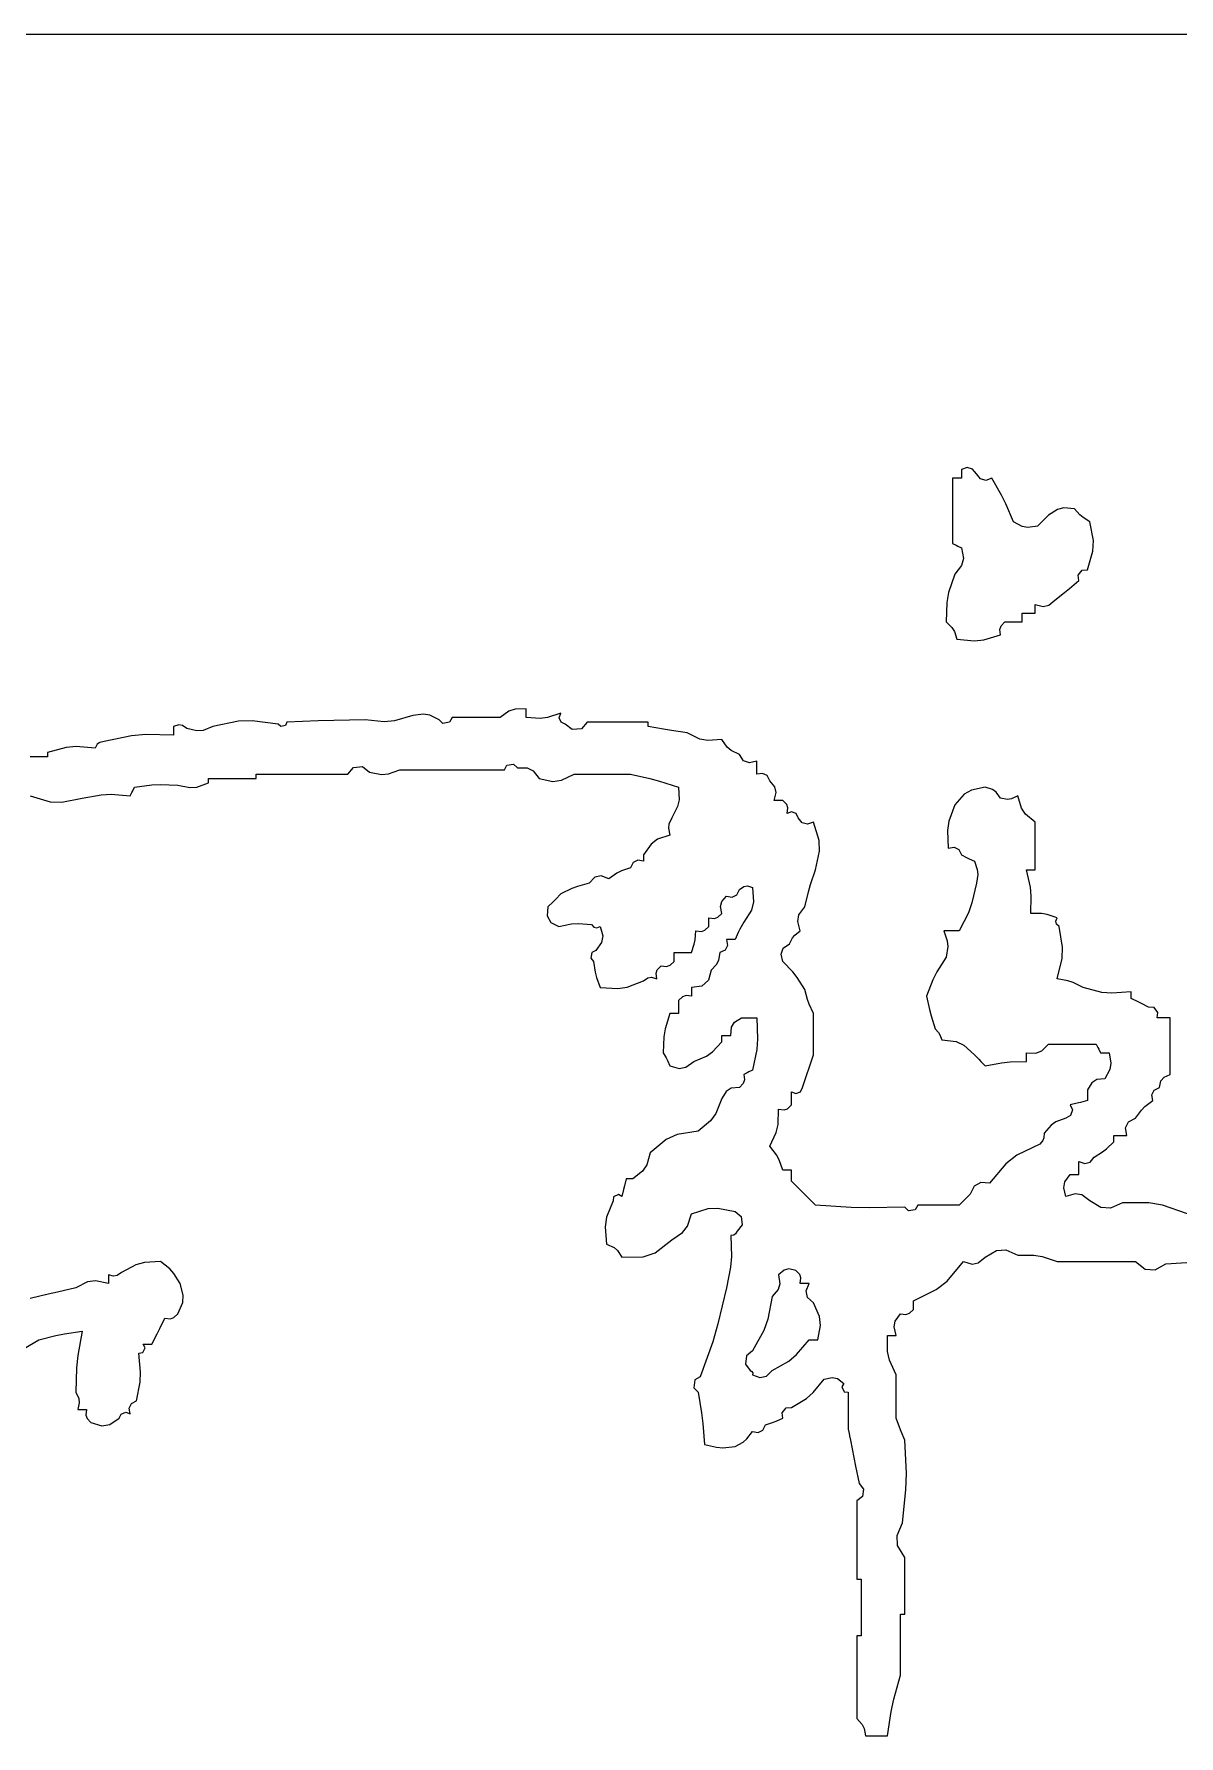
# Model space of a CAD drawing. Extents: x -737978 to 768813, y -372247 to 1140308.
# Drawn here: x -357380 to -357048.1, y -328764.7 to -328271.2 of the extents above; entities that cross this region are included whole.
import ezdxf

# ---------------------------------------------------------------- set-up
doc = ezdxf.new("R2010")
doc.units = 0
doc.header["$LTSCALE"] = 1000
doc.header["$MEASUREMENT"] = 0
doc.layers.get('0').update_dxf_attribs({"linetype": 'CONTINUOUS'})
doc.layers.add('PUB_TITLE', color=4, linetype='CONTINUOUS')

# ---------------------------------------------------------------- blocks, each defined once
blk = doc.blocks.new('黄履优')
for p, q in [((0.929155, 0.560923), (0.926865, 0.56012)), ((0.931179, 0.560344), (0.929155, 0.560923)), ((0.924864, 0.556786), (0.923531, 0.556786)), ((0.923531, 0.556786), (0.923531, 0.546783)), ((0.925531, 0.556786), (0.924864, 0.556786)), ((0.926865, 0.556786), (0.925531, 0.556786)), ((0.926865, 0.56012), (0.926865, 0.558786)), ((0.926865, 0.558786), (0.926865, 0.558119)), ((0.926865, 0.558119), (0.926865, 0.556786)), ((0.932699, 0.558453), (0.931179, 0.560344)), ((0.93422, 0.556561), (0.932699, 0.558453)), ((0.936243, 0.555983), (0.93422, 0.556561)), ((0.938534, 0.556786), (0.936243, 0.555983)), ((0.94227, 0.550334), (0.938534, 0.556786)), ((0.94395, 0.546975), (0.94227, 0.550334)), ((0.923531, 0.546783), (0.923531, 0.541782)), ((0.923531, 0.541782), (0.923531, 0.53178)), ((0.946869, 0.540115), (0.94395, 0.546975)), ((0.960205, 0.542616), (0.958538, 0.540949)), ((0.963673, 0.544848), (0.960205, 0.542616)), ((0.966097, 0.545454), (0.963673, 0.544848)), ((0.970207, 0.545116), (0.966097, 0.545454)), ((0.972287, 0.542853), (0.970207, 0.545116)), ((0.973487, 0.541824), (0.972287, 0.542853)), ((0.976042, 0.540115), (0.973487, 0.541824)), ((0.950134, 0.538316), (0.946869, 0.540115)), ((0.952349, 0.537914), (0.950134, 0.538316)), ((0.956038, 0.538448), (0.952349, 0.537914)), ((0.957705, 0.540115), (0.956038, 0.538448)), ((0.958538, 0.540949), (0.957705, 0.540115)), ((0.977479, 0.532915), (0.976042, 0.540115)), ((0.923531, 0.53178), (0.924864, 0.531113)), ((0.924864, 0.531113), (0.925531, 0.53078)), ((0.925531, 0.53078), (0.926865, 0.530113)), ((0.926865, 0.530113), (0.927626, 0.52606)), ((0.975208, 0.521778), (0.977293, 0.528819)), ((0.977293, 0.528819), (0.977479, 0.532915)), ((0.926943, 0.523329), (0.924364, 0.520111)), ((0.927626, 0.52606), (0.926943, 0.523329)), ((0.971623, 0.519731), (0.973085, 0.521558)), ((0.973085, 0.521558), (0.975208, 0.521778)), ((0.924364, 0.520111), (0.921949, 0.513058)), ((0.968237, 0.514574), (0.971874, 0.517611)), ((0.971874, 0.517611), (0.971623, 0.519731)), ((0.921252, 0.509226), (0.92103, 0.501774)), ((0.921949, 0.513058), (0.921252, 0.509226)), ((0.960322, 0.508168), (0.962706, 0.510109)), ((0.962706, 0.510109), (0.966403, 0.513073)), ((0.966403, 0.513073), (0.968237, 0.514574)), ((0.950203, 0.503774), (0.950203, 0.505108)), ((0.950203, 0.505108), (0.952203, 0.505108)), ((0.950203, 0.503107), (0.950203, 0.503774)), ((0.950203, 0.501774), (0.950203, 0.503107)), ((0.952203, 0.505108), (0.953204, 0.505108)), ((0.953204, 0.505108), (0.955204, 0.505108)), ((0.955204, 0.507108), (0.955204, 0.508442)), ((0.955204, 0.508442), (0.958185, 0.507693)), ((0.955204, 0.506442), (0.955204, 0.507108)), ((0.955204, 0.505108), (0.955204, 0.506442)), ((0.958185, 0.507693), (0.960322, 0.508168)), ((0.92103, 0.501774), (0.923283, 0.499579)), ((0.923283, 0.499579), (0.924212, 0.498093)), ((0.924212, 0.498093), (0.925198, 0.495106)), ((0.935426, 0.494927), (0.941868, 0.496773)), ((0.94163, 0.498868), (0.942087, 0.500241)), ((0.941868, 0.496773), (0.94163, 0.498868)), ((0.942087, 0.500241), (0.943535, 0.501774)), ((0.943535, 0.501774), (0.946202, 0.501774)), ((0.946202, 0.501774), (0.947536, 0.501774)), ((0.947536, 0.501774), (0.950203, 0.501774)), ((0.925198, 0.495106), (0.931878, 0.494572)), ((0.931878, 0.494572), (0.935426, 0.494927)), ((0.649952, 0.463721), (0.640137, 0.461765)), ((0.655219, 0.463897), (0.649952, 0.463721)), ((0.665142, 0.462599), (0.655219, 0.463897)), ((0.668476, 0.463432), (0.667999, 0.462143)), ((0.680476, 0.463841), (0.668476, 0.463432)), ((0.686478, 0.464007), (0.680476, 0.463841)), ((0.698483, 0.464266), (0.686478, 0.464007)), ((0.705808, 0.463506), (0.698483, 0.464266)), ((0.709751, 0.463865), (0.705808, 0.463506)), ((0.71682, 0.465933), (0.709751, 0.463865)), ((0.720836, 0.466497), (0.71682, 0.465933)), ((0.723206, 0.466102), (0.720836, 0.466497)), ((0.726822, 0.464266), (0.723206, 0.466102)), ((0.728307, 0.462885), (0.726822, 0.464266)), ((0.730866, 0.463311), (0.728307, 0.462885)), ((0.731823, 0.465099), (0.730866, 0.463311)), ((0.739158, 0.465099), (0.731823, 0.465099)), ((0.742825, 0.465099), (0.739158, 0.465099)), ((0.75016, 0.465099), (0.742825, 0.465099)), ((0.753588, 0.467556), (0.75016, 0.465099)), ((0.755946, 0.468342), (0.753588, 0.467556)), ((0.760162, 0.468433), (0.755946, 0.468342)), ((0.760162, 0.4671), (0.760162, 0.468433)), ((0.760162, 0.466433), (0.760162, 0.4671)), ((0.760162, 0.465099), (0.760162, 0.466433)), ((0.76553, 0.464792), (0.760162, 0.465099)), ((0.768372, 0.465147), (0.76553, 0.464792)), ((0.773499, 0.466766), (0.768372, 0.465147)), ((0.772844, 0.465095), (0.773499, 0.466766)), ((0.773538, 0.463358), (0.772844, 0.465095)), ((0.775166, 0.462599), (0.773538, 0.463358)), ((0.783501, 0.463432), (0.781331, 0.460879)), ((0.792836, 0.463432), (0.783501, 0.463432)), ((0.797504, 0.463432), (0.792836, 0.463432)), ((0.806839, 0.463432), (0.797504, 0.463432)), ((0.806839, 0.462766), (0.806839, 0.463432)), ((0.608937, 0.458188), (0.598461, 0.455931)), ((0.614421, 0.458702), (0.608937, 0.458188)), ((0.625134, 0.458431), (0.614421, 0.458702)), ((0.627073, 0.462359), (0.625134, 0.461765)), ((0.625134, 0.461765), (0.625134, 0.460432)), ((0.625134, 0.460432), (0.625134, 0.459765)), ((0.625134, 0.459765), (0.625134, 0.458431)), ((0.628493, 0.462122), (0.627073, 0.462359)), ((0.630135, 0.460932), (0.628493, 0.462122)), ((0.634046, 0.460027), (0.630135, 0.460932)), ((0.636429, 0.460226), (0.634046, 0.460027)), ((0.640137, 0.461765), (0.636429, 0.460226)), ((0.66617, 0.461686), (0.665142, 0.462599)), ((0.667999, 0.462143), (0.66617, 0.461686)), ((0.777798, 0.460526), (0.775166, 0.462599)), ((0.781331, 0.460879), (0.777798, 0.460526)), ((0.806839, 0.462432), (0.806839, 0.462766)), ((0.806839, 0.461765), (0.806839, 0.462432)), ((0.812834, 0.460729), (0.806839, 0.461765)), ((0.815835, 0.460229), (0.812834, 0.460729)), ((0.821842, 0.459265), (0.815835, 0.460229)), ((0.826715, 0.456875), (0.821842, 0.459265)), ((0.829771, 0.456302), (0.826715, 0.456875)), ((0.835178, 0.456764), (0.829771, 0.456302)), ((0.837164, 0.453828), (0.835178, 0.456764)), ((0.57679, 0.450096), (0.570122, 0.450096)), ((0.583911, 0.453643), (0.57679, 0.451763)), ((0.57679, 0.451763), (0.57679, 0.451096)), ((0.57679, 0.451096), (0.57679, 0.450763)), ((0.57679, 0.450763), (0.57679, 0.450096)), ((0.587784, 0.453995), (0.583911, 0.453643)), ((0.595127, 0.45343), (0.587784, 0.453995)), ((0.595878, 0.454919), (0.595127, 0.45343)), ((0.596822, 0.455627), (0.595878, 0.454919)), ((0.598461, 0.455931), (0.596822, 0.455627)), ((0.838673, 0.452508), (0.837164, 0.453828)), ((0.841847, 0.45093), (0.838673, 0.452508)), ((0.84347, 0.448589), (0.841847, 0.45093)), ((0.656807, 0.442761), (0.656807, 0.443428)), ((0.656807, 0.443428), (0.67081, 0.443428)), ((0.67081, 0.443428), (0.677811, 0.443428)), ((0.677811, 0.443428), (0.691814, 0.443428)), ((0.691814, 0.443428), (0.693985, 0.445981)), ((0.693985, 0.445981), (0.697517, 0.446334)), ((0.697517, 0.446334), (0.70015, 0.444262)), ((0.70015, 0.444262), (0.704736, 0.443332)), ((0.704736, 0.443332), (0.707411, 0.443523)), ((0.707411, 0.443523), (0.711819, 0.445095)), ((0.711819, 0.445095), (0.727822, 0.445095)), ((0.727822, 0.445095), (0.735824, 0.445095)), ((0.735824, 0.445095), (0.751827, 0.445095)), ((0.751827, 0.445095), (0.752806, 0.446871)), ((0.752806, 0.446871), (0.755327, 0.447292)), ((0.755327, 0.447292), (0.756828, 0.445929)), ((0.756828, 0.445929), (0.760555, 0.445838)), ((0.760555, 0.445838), (0.762855, 0.444688)), ((0.762855, 0.444688), (0.765163, 0.441761)), ((0.773653, 0.441102), (0.7785, 0.443428)), ((0.7785, 0.443428), (0.787168, 0.443428)), ((0.787168, 0.443428), (0.791502, 0.443428)), ((0.791502, 0.443428), (0.800171, 0.443428)), ((0.800171, 0.443428), (0.807592, 0.441776)), ((0.845752, 0.447733), (0.84347, 0.448589)), ((0.848515, 0.448429), (0.845752, 0.447733)), ((0.848515, 0.446429), (0.848515, 0.448429)), ((0.848515, 0.445429), (0.848515, 0.446429)), ((0.848515, 0.443428), (0.848515, 0.445429)), ((0.85073, 0.443732), (0.848515, 0.443428)), ((0.852429, 0.442883), (0.85073, 0.443732)), ((0.60913, 0.436427), (0.609464, 0.437093)), ((0.609464, 0.437093), (0.61013, 0.438427)), ((0.61013, 0.438427), (0.61674, 0.439369)), ((0.61674, 0.439369), (0.62013, 0.439539)), ((0.62013, 0.439539), (0.626801, 0.439261)), ((0.626801, 0.439261), (0.631389, 0.438342)), ((0.631389, 0.438342), (0.634059, 0.438532)), ((0.634059, 0.438532), (0.63847, 0.440094)), ((0.63847, 0.441094), (0.63847, 0.441761)), ((0.63847, 0.441761), (0.645805, 0.441761)), ((0.63847, 0.440761), (0.63847, 0.441094)), ((0.63847, 0.440094), (0.63847, 0.440761)), ((0.645805, 0.441761), (0.649472, 0.441761)), ((0.649472, 0.441761), (0.656807, 0.441761)), ((0.656807, 0.442428), (0.656807, 0.442761)), ((0.656807, 0.441761), (0.656807, 0.442428)), ((0.765163, 0.441761), (0.770434, 0.4407)), ((0.770434, 0.4407), (0.773653, 0.441102)), ((0.807592, 0.441776), (0.811276, 0.440771)), ((0.811276, 0.440771), (0.818508, 0.438427)), ((0.818508, 0.438427), (0.818731, 0.433659)), ((0.853516, 0.440928), (0.852429, 0.442883)), ((0.855457, 0.438544), (0.853516, 0.440928)), ((0.855931, 0.436407), (0.855457, 0.438544)), ((0.930769, 0.437339), (0.927974, 0.435742)), ((0.936033, 0.438427), (0.930769, 0.437339)), ((0.938763, 0.437546), (0.936033, 0.438427)), ((0.94015, 0.436556), (0.938763, 0.437546)), ((0.570122, 0.435093), (0.577815, 0.432866)), ((0.577815, 0.432866), (0.582275, 0.43268)), ((0.582275, 0.43268), (0.590126, 0.434259)), ((0.590126, 0.434259), (0.597349, 0.43558)), ((0.597349, 0.43558), (0.601151, 0.435752)), ((0.601151, 0.435752), (0.608463, 0.435093)), ((0.608463, 0.435093), (0.60913, 0.436427)), ((0.818165, 0.431016), (0.816008, 0.426758)), ((0.818731, 0.433659), (0.818165, 0.431016)), ((0.855183, 0.433426), (0.855931, 0.436407)), ((0.856516, 0.433426), (0.855183, 0.433426)), ((0.857183, 0.433426), (0.856516, 0.433426)), ((0.858517, 0.433426), (0.857183, 0.433426)), ((0.859964, 0.431893), (0.858517, 0.433426)), ((0.860422, 0.43052), (0.859964, 0.431893)), ((0.860184, 0.428425), (0.860422, 0.43052)), ((0.924364, 0.431759), (0.92208, 0.425415)), ((0.927974, 0.435742), (0.924364, 0.431759)), ((0.941868, 0.434259), (0.94015, 0.436556)), ((0.944509, 0.433758), (0.941868, 0.434259)), ((0.9461, 0.433957), (0.944509, 0.433758)), ((0.948536, 0.435093), (0.9461, 0.433957)), ((0.949863, 0.430471), (0.948536, 0.435093)), ((0.951449, 0.428094), (0.949863, 0.430471)), ((0.814845, 0.424334), (0.814644, 0.422725)), ((0.816008, 0.426758), (0.814845, 0.424334)), ((0.861855, 0.42908), (0.860184, 0.428425)), ((0.863593, 0.428385), (0.861855, 0.42908)), ((0.864351, 0.426758), (0.863593, 0.428385)), ((0.865872, 0.424866), (0.864351, 0.426758)), ((0.867895, 0.424288), (0.865872, 0.424866)), ((0.870186, 0.425091), (0.867895, 0.424288)), ((0.872347, 0.418074), (0.870186, 0.425091)), ((0.92208, 0.425415), (0.921542, 0.421824)), ((0.955204, 0.425091), (0.951449, 0.428094)), ((0.955204, 0.417756), (0.955204, 0.425091)), ((0.810433, 0.4185), (0.808026, 0.416695)), ((0.815174, 0.42009), (0.810433, 0.4185)), ((0.814644, 0.422725), (0.815174, 0.42009)), ((0.872535, 0.413938), (0.872347, 0.418074)), ((0.921542, 0.421824), (0.921864, 0.415089)), ((0.955204, 0.414088), (0.955204, 0.417756)), ((0.808026, 0.416695), (0.805172, 0.412588)), ((0.805172, 0.412588), (0.805172, 0.411588)), ((0.805172, 0.411588), (0.805172, 0.411088)), ((0.805172, 0.411088), (0.805172, 0.410088)), ((0.871019, 0.406754), (0.872535, 0.413938)), ((0.921864, 0.415089), (0.924067, 0.415471)), ((0.924067, 0.415471), (0.925849, 0.414581)), ((0.925849, 0.414581), (0.926865, 0.412588)), ((0.926865, 0.412588), (0.928803, 0.411471)), ((0.928803, 0.411471), (0.92981, 0.410968)), ((0.92981, 0.410968), (0.931866, 0.410088)), ((0.955204, 0.406754), (0.955204, 0.414088)), ((0.788962, 0.404511), (0.786475, 0.403958)), ((0.791836, 0.40342), (0.788962, 0.404511)), ((0.794888, 0.40556), (0.791836, 0.40342)), ((0.796628, 0.40643), (0.794888, 0.40556)), ((0.800171, 0.407587), (0.796628, 0.40643)), ((0.801187, 0.409579), (0.800171, 0.407587)), ((0.802968, 0.41047), (0.801187, 0.409579)), ((0.805172, 0.410088), (0.802968, 0.41047)), ((0.869104, 0.401165), (0.871019, 0.406754)), ((0.931866, 0.410088), (0.932939, 0.406913)), ((0.933122, 0.405076), (0.932699, 0.401753)), ((0.932939, 0.406913), (0.933122, 0.405076)), ((0.953328, 0.400213), (0.95187, 0.406754)), ((0.95187, 0.406754), (0.953204, 0.406754)), ((0.953204, 0.406754), (0.95387, 0.406754)), ((0.95387, 0.406754), (0.955204, 0.406754)), ((0.777667, 0.399631), (0.773499, 0.397585)), ((0.779869, 0.400478), (0.777667, 0.399631)), ((0.784334, 0.401753), (0.779869, 0.400478)), ((0.786475, 0.403958), (0.784334, 0.401753)), ((0.84083, 0.39726), (0.841847, 0.399252)), ((0.841847, 0.399252), (0.843488, 0.400442)), ((0.843488, 0.400442), (0.844908, 0.400679)), ((0.844908, 0.400679), (0.846848, 0.400085)), ((0.846848, 0.400085), (0.847247, 0.394601)), ((0.866852, 0.392584), (0.868267, 0.39832)), ((0.868267, 0.39832), (0.869104, 0.401165)), ((0.932699, 0.401753), (0.930918, 0.394154)), ((0.953671, 0.396783), (0.953328, 0.400213)), ((0.768498, 0.392584), (0.768218, 0.389163)), ((0.770498, 0.394584), (0.768498, 0.392584)), ((0.771498, 0.395585), (0.770498, 0.394584)), ((0.773499, 0.397585), (0.771498, 0.395585)), ((0.834649, 0.392781), (0.835109, 0.39462)), ((0.835178, 0.390083), (0.834649, 0.392781)), ((0.835109, 0.39462), (0.836845, 0.396751)), ((0.836845, 0.396751), (0.839049, 0.396369)), ((0.839049, 0.396369), (0.84083, 0.39726)), ((0.846447, 0.3914), (0.843514, 0.386749)), ((0.847247, 0.394601), (0.846447, 0.3914)), ((0.864639, 0.389584), (0.866852, 0.392584)), ((0.930918, 0.394154), (0.929547, 0.390383)), ((0.953537, 0.390083), (0.953671, 0.396783)), ((0.768218, 0.389163), (0.769613, 0.386652)), ((0.769613, 0.386652), (0.772665, 0.385082)), ((0.772665, 0.385082), (0.777578, 0.386075)), ((0.777578, 0.386075), (0.780167, 0.386247)), ((0.780167, 0.386247), (0.785168, 0.385916)), ((0.785168, 0.385916), (0.786043, 0.384856)), ((0.786043, 0.384856), (0.787231, 0.384559)), ((0.787231, 0.384559), (0.788502, 0.385082)), ((0.788502, 0.385082), (0.789517, 0.381496)), ((0.828644, 0.383635), (0.830177, 0.385082)), ((0.830177, 0.387083), (0.830177, 0.388416)), ((0.830177, 0.388416), (0.832273, 0.388178)), ((0.830177, 0.386416), (0.830177, 0.387083)), ((0.830177, 0.385082), (0.830177, 0.386416)), ((0.832273, 0.388178), (0.833645, 0.388636)), ((0.833645, 0.388636), (0.835178, 0.390083)), ((0.843514, 0.386749), (0.842066, 0.384142)), ((0.864169, 0.387002), (0.864639, 0.389584)), ((0.865185, 0.383415), (0.864169, 0.387002)), ((0.929547, 0.390383), (0.926031, 0.383415)), ((0.957593, 0.390079), (0.953537, 0.390083)), ((0.959701, 0.389728), (0.957593, 0.390079)), ((0.963539, 0.388416), (0.959701, 0.389728)), ((0.963016, 0.387145), (0.963539, 0.388416)), ((0.963313, 0.385958), (0.963016, 0.387145)), ((0.964373, 0.385082), (0.963313, 0.385958)), ((0.965614, 0.37717), (0.964373, 0.385082)), ((0.789048, 0.378913), (0.786835, 0.375914)), ((0.789517, 0.381496), (0.789048, 0.378913)), ((0.823509, 0.37508), (0.824565, 0.378312)), ((0.824565, 0.378312), (0.824908, 0.380026)), ((0.824908, 0.380026), (0.825176, 0.383415)), ((0.825176, 0.383415), (0.827271, 0.383177)), ((0.827271, 0.383177), (0.828644, 0.383635)), ((0.838179, 0.380081), (0.836845, 0.380081)), ((0.836845, 0.380081), (0.837228, 0.377878)), ((0.838846, 0.380081), (0.838179, 0.380081)), ((0.84018, 0.380081), (0.838846, 0.380081)), ((0.841397, 0.382804), (0.84018, 0.380081)), ((0.842066, 0.384142), (0.841397, 0.382804)), ((0.858677, 0.37679), (0.861017, 0.378414)), ((0.861017, 0.378414), (0.862236, 0.380716)), ((0.862236, 0.380716), (0.863141, 0.381802)), ((0.863141, 0.381802), (0.865185, 0.383415)), ((0.92253, 0.383415), (0.920197, 0.383415)), ((0.920197, 0.383415), (0.921482, 0.379612)), ((0.921482, 0.379612), (0.921668, 0.377377)), ((0.923697, 0.383415), (0.92253, 0.383415)), ((0.926031, 0.383415), (0.923697, 0.383415)), ((0.785312, 0.375159), (0.784886, 0.373029)), ((0.784886, 0.373029), (0.786001, 0.371746)), ((0.786835, 0.375914), (0.785312, 0.375159)), ((0.786001, 0.371746), (0.786584, 0.367663)), ((0.815308, 0.370299), (0.816841, 0.371746)), ((0.816841, 0.373747), (0.816841, 0.37508)), ((0.816841, 0.37508), (0.819508, 0.37508)), ((0.816841, 0.37308), (0.816841, 0.373747)), ((0.816841, 0.371746), (0.816841, 0.37308)), ((0.819508, 0.37508), (0.820842, 0.37508)), ((0.820842, 0.37508), (0.823509, 0.37508)), ((0.83383, 0.372143), (0.833052, 0.370587)), ((0.834345, 0.37508), (0.83383, 0.372143)), ((0.836337, 0.376096), (0.834345, 0.37508)), ((0.837228, 0.377878), (0.836337, 0.376096)), ((0.857821, 0.374508), (0.858677, 0.37679)), ((0.858517, 0.371746), (0.857821, 0.374508)), ((0.862283, 0.367782), (0.858517, 0.371746)), ((0.92103, 0.373413), (0.917508, 0.367702)), ((0.921668, 0.377377), (0.92103, 0.373413)), ((0.963539, 0.365078), (0.965434, 0.372859)), ((0.965434, 0.372859), (0.965614, 0.37717)), ((0.786584, 0.367663), (0.787095, 0.36562)), ((0.787095, 0.36562), (0.788502, 0.361744)), ((0.805172, 0.364244), (0.806814, 0.365435)), ((0.806814, 0.365435), (0.808234, 0.365672)), ((0.808234, 0.365672), (0.810173, 0.365078)), ((0.809935, 0.367173), (0.810393, 0.368546)), ((0.810173, 0.365078), (0.809935, 0.367173)), ((0.810393, 0.368546), (0.81184, 0.370079)), ((0.81184, 0.370079), (0.813935, 0.369841)), ((0.813935, 0.369841), (0.815308, 0.370299)), ((0.831011, 0.368412), (0.830027, 0.36452)), ((0.833052, 0.370587), (0.831011, 0.368412)), ((0.863986, 0.365568), (0.862283, 0.367782)), ((0.866852, 0.36091), (0.863986, 0.365568)), ((0.917508, 0.367702), (0.915984, 0.364654)), ((0.788502, 0.361744), (0.795233, 0.361343)), ((0.795233, 0.361343), (0.798855, 0.361886)), ((0.798855, 0.361886), (0.805172, 0.364244)), ((0.821414, 0.358648), (0.820042, 0.35819)), ((0.823509, 0.35841), (0.821414, 0.358648)), ((0.82749, 0.362265), (0.823509, 0.361744)), ((0.823509, 0.361744), (0.823509, 0.36041)), ((0.823509, 0.36041), (0.823509, 0.359744)), ((0.823509, 0.359744), (0.823509, 0.35841)), ((0.830027, 0.36452), (0.82749, 0.362265)), ((0.867907, 0.357154), (0.866852, 0.36091)), ((0.915984, 0.364654), (0.913529, 0.35841)), ((0.967683, 0.364297), (0.963539, 0.365078)), ((0.969757, 0.363605), (0.967683, 0.364297)), ((0.973541, 0.361744), (0.969757, 0.363605)), ((0.980663, 0.359864), (0.973541, 0.361744)), ((0.984535, 0.359512), (0.980663, 0.359864)), ((0.991879, 0.360077), (0.984535, 0.359512)), ((0.991879, 0.359077), (0.991879, 0.360077)), ((0.991879, 0.358577), (0.991879, 0.359077)), ((0.991879, 0.357576), (0.991879, 0.358577)), ((0.820042, 0.35819), (0.818508, 0.356743)), ((0.818508, 0.356743), (0.818508, 0.354742)), ((0.818508, 0.354742), (0.818508, 0.353742)), ((0.818508, 0.353742), (0.818508, 0.351742)), ((0.868582, 0.355299), (0.867907, 0.357154)), ((0.870186, 0.351742), (0.868582, 0.355299)), ((0.913529, 0.35841), (0.914645, 0.353356)), ((0.914645, 0.353356), (0.915315, 0.350846)), ((0.994546, 0.356243), (0.991879, 0.357576)), ((0.995879, 0.355576), (0.994546, 0.356243)), ((0.998547, 0.354242), (0.995879, 0.355576)), ((1.00067, 0.354022), (0.998547, 0.354242)), ((1.002132, 0.352195), (1.00067, 0.354022)), ((1.001881, 0.350075), (1.002132, 0.352195)), ((0.813454, 0.345906), (0.81294, 0.342817)), ((0.815174, 0.351742), (0.813454, 0.345906)), ((0.816508, 0.351742), (0.815174, 0.351742)), ((0.817175, 0.351742), (0.816508, 0.351742)), ((0.818508, 0.351742), (0.817175, 0.351742)), ((0.838512, 0.343407), (0.838795, 0.346539)), ((0.838795, 0.346539), (0.839988, 0.348448)), ((0.839988, 0.348448), (0.84268, 0.350075)), ((0.84268, 0.350075), (0.845014, 0.350075)), ((0.845014, 0.350075), (0.846181, 0.350075)), ((0.846181, 0.350075), (0.848515, 0.350075)), ((0.848515, 0.350075), (0.848822, 0.342051)), ((0.870186, 0.345407), (0.870186, 0.351742)), ((0.915315, 0.350846), (0.916863, 0.345907)), ((0.916863, 0.345907), (0.918143, 0.344445)), ((1.003881, 0.350075), (1.001881, 0.350075)), ((1.004881, 0.350075), (1.003881, 0.350075)), ((1.006882, 0.350075), (1.004881, 0.350075)), ((1.006882, 0.341406), (1.006882, 0.350075)), ((0.81294, 0.342817), (0.812674, 0.336739)), ((0.831567, 0.337066), (0.835178, 0.340906)), ((0.835178, 0.342406), (0.835178, 0.343407)), ((0.835178, 0.343407), (0.836512, 0.343407)), ((0.835178, 0.341906), (0.835178, 0.342406)), ((0.835178, 0.340906), (0.835178, 0.341906)), ((0.836512, 0.343407), (0.837179, 0.343407)), ((0.837179, 0.343407), (0.838512, 0.343407)), ((0.848822, 0.342051), (0.848478, 0.337933)), ((0.870186, 0.34224), (0.870186, 0.345407)), ((0.870186, 0.335905), (0.870186, 0.34224)), ((0.918143, 0.344445), (0.918675, 0.343558)), ((0.918675, 0.343558), (0.919363, 0.34174)), ((0.919363, 0.34174), (0.924837, 0.34104)), ((0.924837, 0.34104), (0.927813, 0.339651)), ((0.927813, 0.339651), (0.931866, 0.335905)), ((0.957751, 0.337451), (0.960205, 0.340073)), ((0.960205, 0.340073), (0.96754, 0.340073)), ((0.96754, 0.340073), (0.971208, 0.340073)), ((0.971208, 0.340073), (0.978542, 0.340073)), ((0.978542, 0.340073), (0.979209, 0.338739)), ((1.006882, 0.337072), (1.006882, 0.341406)), ((0.812674, 0.336739), (0.813818, 0.334817)), ((0.813818, 0.334817), (0.814323, 0.333806)), ((0.814323, 0.333806), (0.815174, 0.331738)), ((0.821343, 0.331192), (0.824343, 0.333405)), ((0.824343, 0.333405), (0.829209, 0.335433)), ((0.829209, 0.335433), (0.831567, 0.337066)), ((0.848478, 0.337933), (0.846848, 0.330071)), ((0.868519, 0.330904), (0.870186, 0.335905)), ((0.931866, 0.335905), (0.933533, 0.334238)), ((0.933533, 0.334238), (0.934366, 0.333405)), ((0.934366, 0.333405), (0.936033, 0.331738)), ((0.936033, 0.331738), (0.942297, 0.332892)), ((0.942297, 0.332892), (0.945503, 0.33323)), ((0.945503, 0.33323), (0.95187, 0.333405)), ((0.95187, 0.335405), (0.95187, 0.336739)), ((0.95187, 0.336739), (0.955455, 0.336533)), ((0.95187, 0.334738), (0.95187, 0.335405)), ((0.95187, 0.333405), (0.95187, 0.334738)), ((0.955455, 0.336533), (0.957751, 0.337451)), ((0.979209, 0.338739), (0.979543, 0.338072)), ((0.979543, 0.338072), (0.980209, 0.336739)), ((0.980209, 0.336739), (0.981543, 0.336739)), ((0.981543, 0.336739), (0.98221, 0.336739)), ((0.98221, 0.336739), (0.983543, 0.336739)), ((0.983543, 0.336739), (0.984161, 0.33273)), ((0.984161, 0.33273), (0.983761, 0.330328)), ((1.006882, 0.328404), (1.006882, 0.337072)), ((0.815174, 0.331738), (0.818761, 0.330722)), ((0.818761, 0.330722), (0.821343, 0.331192)), ((0.843752, 0.326308), (0.843294, 0.324936)), ((0.844847, 0.32907), (0.843514, 0.328404)), ((0.843514, 0.328404), (0.843752, 0.326308)), ((0.845514, 0.329404), (0.844847, 0.32907)), ((0.846848, 0.330071), (0.845514, 0.329404)), ((0.866018, 0.323402), (0.867685, 0.328404)), ((0.867685, 0.328404), (0.868519, 0.330904)), ((0.978744, 0.326454), (0.976835, 0.325261)), ((0.981876, 0.326736), (0.978744, 0.326454)), ((0.983761, 0.330328), (0.981876, 0.326736)), ((1.00333, 0.325933), (1.004504, 0.327342)), ((1.004504, 0.327342), (1.006882, 0.328404)), ((0.836805, 0.321927), (0.835178, 0.319235)), ((0.838714, 0.32312), (0.836805, 0.321927)), ((0.841847, 0.323402), (0.838714, 0.32312)), ((0.843294, 0.324936), (0.841847, 0.323402)), ((0.861851, 0.319735), (0.861851, 0.321735)), ((0.861851, 0.321735), (0.863522, 0.32108)), ((0.861851, 0.318735), (0.861851, 0.319735)), ((0.863522, 0.32108), (0.86526, 0.321775)), ((0.86526, 0.321775), (0.866018, 0.323402)), ((0.976835, 0.325261), (0.975208, 0.322569)), ((0.975208, 0.322569), (0.975208, 0.320902)), ((0.975208, 0.320902), (0.975208, 0.320068)), ((0.975208, 0.320068), (0.975208, 0.318401)), ((0.999831, 0.320605), (1.000722, 0.322386)), ((1.000214, 0.318401), (0.999831, 0.320605)), ((1.000722, 0.322386), (1.002714, 0.323402)), ((1.002714, 0.323402), (1.00333, 0.325933)), ((0.83281, 0.313503), (0.830765, 0.310714)), ((0.835178, 0.319235), (0.83281, 0.313503)), ((0.856643, 0.309248), (0.85685, 0.315067)), ((0.85685, 0.315067), (0.858945, 0.314829)), ((0.858945, 0.314829), (0.860318, 0.315287)), ((0.860318, 0.315287), (0.861851, 0.316734)), ((0.861851, 0.316734), (0.861851, 0.318735)), ((0.971208, 0.317401), (0.96854, 0.316734)), ((0.96854, 0.316734), (0.969416, 0.314816)), ((0.969416, 0.314816), (0.968725, 0.312742)), ((0.972541, 0.317735), (0.971208, 0.317401)), ((0.975208, 0.318401), (0.972541, 0.317735)), ((0.993546, 0.311733), (0.995822, 0.314741)), ((0.995822, 0.314741), (0.997206, 0.316125)), ((0.997206, 0.316125), (1.000214, 0.318401)), ((0.82601, 0.306732), (0.818052, 0.305473)), ((0.830765, 0.310714), (0.82601, 0.306732)), ((0.855925, 0.306198), (0.856643, 0.309248)), ((0.96122, 0.30896), (0.958538, 0.305899)), ((0.963079, 0.310261), (0.96122, 0.30896)), ((0.966873, 0.311733), (0.963079, 0.310261)), ((0.968725, 0.312742), (0.966873, 0.311733)), ((0.989806, 0.30802), (0.990939, 0.310285)), ((0.990212, 0.305065), (0.989806, 0.30802)), ((0.990939, 0.310285), (0.993546, 0.311733)), ((0.813854, 0.303565), (0.807673, 0.298397)), ((0.818052, 0.305473), (0.813854, 0.303565)), ((0.853516, 0.300898), (0.855925, 0.306198)), ((0.856084, 0.297603), (0.853516, 0.300898)), ((0.956871, 0.301731), (0.948129, 0.297443)), ((0.958023, 0.303108), (0.956871, 0.301731)), ((0.958422, 0.304107), (0.958023, 0.303108)), ((0.958538, 0.305899), (0.958422, 0.304107)), ((0.980911, 0.298778), (0.982437, 0.299965)), ((0.982437, 0.299965), (0.985211, 0.302565)), ((0.985211, 0.304065), (0.985211, 0.305065)), ((0.985211, 0.305065), (0.987211, 0.305065)), ((0.985211, 0.303565), (0.985211, 0.304065)), ((0.985211, 0.302565), (0.985211, 0.303565)), ((0.987211, 0.305065), (0.988211, 0.305065)), ((0.988211, 0.305065), (0.990212, 0.305065)), ((0.806378, 0.293766), (0.804781, 0.291371)), ((0.807673, 0.298397), (0.806378, 0.293766)), ((0.857137, 0.295672), (0.856084, 0.297603)), ((0.858517, 0.291729), (0.857137, 0.295672)), ((0.943964, 0.294183), (0.9377, 0.286728)), ((0.948129, 0.297443), (0.943964, 0.294183)), ((0.971874, 0.293063), (0.971874, 0.295063)), ((0.971874, 0.295063), (0.974165, 0.29426)), ((0.974165, 0.29426), (0.976188, 0.294838)), ((0.976188, 0.294838), (0.977709, 0.29673)), ((0.977709, 0.29673), (0.980911, 0.298778)), ((0.798504, 0.288395), (0.797837, 0.285728)), ((0.799504, 0.288395), (0.798504, 0.288395)), ((0.800004, 0.288395), (0.799504, 0.288395)), ((0.801004, 0.288395), (0.800004, 0.288395)), ((0.804781, 0.291371), (0.801004, 0.288395)), ((0.85985, 0.291729), (0.858517, 0.291729)), ((0.860517, 0.291729), (0.85985, 0.291729)), ((0.861851, 0.291729), (0.860517, 0.291729)), ((0.861851, 0.290062), (0.861851, 0.291729)), ((0.861851, 0.289228), (0.861851, 0.290062)), ((0.861851, 0.287561), (0.861851, 0.289228)), ((0.865518, 0.283894), (0.861851, 0.287561)), ((0.934279, 0.287008), (0.931769, 0.285613)), ((0.9377, 0.286728), (0.934279, 0.287008)), ((0.966091, 0.285036), (0.966546, 0.287308)), ((0.966546, 0.287308), (0.96854, 0.290062)), ((0.96854, 0.290062), (0.969874, 0.290062)), ((0.969874, 0.290062), (0.970541, 0.290062)), ((0.970541, 0.290062), (0.971874, 0.290062)), ((0.971874, 0.292062), (0.971874, 0.293063)), ((0.971874, 0.290062), (0.971874, 0.292062)), ((0.793662, 0.281542), (0.793503, 0.28006)), ((0.795555, 0.282489), (0.793662, 0.281542)), ((0.796837, 0.281727), (0.795555, 0.282489)), ((0.797504, 0.284394), (0.796837, 0.281727)), ((0.797837, 0.285728), (0.797504, 0.284394)), ((0.867352, 0.28206), (0.865518, 0.283894)), ((0.871019, 0.278393), (0.867352, 0.28206)), ((0.928532, 0.280893), (0.927698, 0.28006)), ((0.930199, 0.28256), (0.928532, 0.280893)), ((0.931769, 0.285613), (0.930199, 0.28256)), ((0.966873, 0.281727), (0.966091, 0.285036)), ((0.97046, 0.282742), (0.966873, 0.281727)), ((0.973042, 0.282273), (0.97046, 0.282742)), ((0.976042, 0.28006), (0.973042, 0.282273)), ((0.793503, 0.28006), (0.790957, 0.273816)), ((0.82192, 0.270317), (0.823509, 0.275059)), ((0.823509, 0.275059), (0.829875, 0.277072)), ((0.829875, 0.277072), (0.833645, 0.27726)), ((0.833645, 0.27726), (0.84018, 0.275892)), ((0.84018, 0.275892), (0.842509, 0.273972)), ((0.842509, 0.273972), (0.842864, 0.270776)), ((0.88466, 0.277441), (0.871019, 0.278393)), ((0.891523, 0.277273), (0.88466, 0.277441)), ((0.905193, 0.277559), (0.891523, 0.277273)), ((0.906678, 0.276178), (0.905193, 0.277559)), ((0.909238, 0.276605), (0.906678, 0.276178)), ((0.910194, 0.278393), (0.909238, 0.276605)), ((0.916529, 0.278393), (0.910194, 0.278393)), ((0.919697, 0.278393), (0.916529, 0.278393)), ((0.926031, 0.278393), (0.919697, 0.278393)), ((0.927698, 0.28006), (0.926031, 0.278393)), ((0.980333, 0.277471), (0.976042, 0.28006)), ((0.983947, 0.27723), (0.980333, 0.277471)), ((0.988545, 0.279226), (0.983947, 0.27723)), ((0.998685, 0.279214), (0.988545, 0.279226)), ((1.003954, 0.278335), (0.998685, 0.279214)), ((1.01355, 0.275059), (1.003954, 0.278335)), ((0.790957, 0.273816), (0.790401, 0.270105)), ((0.790401, 0.270105), (0.791002, 0.26339)), ((0.816008, 0.265057), (0.820115, 0.26791)), ((0.820115, 0.26791), (0.82192, 0.270317)), ((0.840406, 0.267353), (0.839704, 0.266884)), ((0.841013, 0.268391), (0.840406, 0.267353)), ((0.842864, 0.270776), (0.841013, 0.268391)), ((0.791002, 0.26339), (0.793827, 0.262178)), ((0.793827, 0.262178), (0.795207, 0.260995)), ((0.795207, 0.260995), (0.796837, 0.258389)), ((0.809552, 0.260133), (0.816008, 0.265057)), ((0.839704, 0.266884), (0.838512, 0.266724)), ((0.838512, 0.266724), (0.838819, 0.2587)), ((0.936033, 0.258389), (0.940325, 0.260978)), ((0.940325, 0.260978), (0.943939, 0.261219)), ((0.943939, 0.261219), (0.948536, 0.259222)), ((0.610609, 0.255515), (0.605129, 0.252554)), ((0.613911, 0.256432), (0.610609, 0.255515)), ((0.620133, 0.256722), (0.613911, 0.256432)), ((0.623642, 0.253928), (0.620133, 0.256722)), ((0.796837, 0.258389), (0.804955, 0.258534)), ((0.804955, 0.258534), (0.809552, 0.260133)), ((0.838476, 0.254581), (0.836845, 0.246719)), ((0.838819, 0.2587), (0.838476, 0.254581)), ((0.921434, 0.249266), (0.927698, 0.256722)), ((0.927698, 0.256722), (0.930975, 0.255813)), ((0.930975, 0.255813), (0.933358, 0.25629)), ((0.933358, 0.25629), (0.936033, 0.258389)), ((0.948536, 0.259222), (0.95462, 0.259215)), ((0.95462, 0.259215), (0.957782, 0.258688)), ((0.957782, 0.258688), (0.963539, 0.256722)), ((0.963539, 0.256722), (0.975542, 0.256722)), ((0.975542, 0.256722), (0.981543, 0.256722)), ((0.981543, 0.256722), (0.993546, 0.256722)), ((0.993546, 0.256722), (0.99722, 0.253824)), ((1.001166, 0.253542), (1.005215, 0.255888)), ((1.005215, 0.255888), (1.019191, 0.256812)), ((0.592163, 0.248926), (0.587626, 0.246719)), ((0.595171, 0.249327), (0.592163, 0.248926)), ((0.600128, 0.248386), (0.595171, 0.249327)), ((0.602067, 0.251127), (0.600128, 0.25172)), ((0.600128, 0.25172), (0.600128, 0.250387)), ((0.600128, 0.250387), (0.600128, 0.24972)), ((0.600128, 0.24972), (0.600128, 0.248386)), ((0.603487, 0.251364), (0.602067, 0.251127)), ((0.605129, 0.252554), (0.603487, 0.251364)), ((0.625225, 0.25217), (0.623642, 0.253928)), ((0.627634, 0.248386), (0.625225, 0.25217)), ((0.628808, 0.243856), (0.627634, 0.248386)), ((0.857325, 0.248272), (0.856644, 0.246002)), ((0.858981, 0.253457), (0.85685, 0.25172)), ((0.85685, 0.25172), (0.857325, 0.248272)), ((0.86082, 0.253917), (0.858981, 0.253457)), ((0.863518, 0.253387), (0.86082, 0.253917)), ((0.864965, 0.251854), (0.863518, 0.253387)), ((0.865423, 0.250482), (0.864965, 0.251854)), ((0.865185, 0.248386), (0.865423, 0.250482)), ((0.866518, 0.248386), (0.865185, 0.248386)), ((0.867185, 0.248386), (0.866518, 0.248386)), ((0.868519, 0.248386), (0.867185, 0.248386)), ((0.867427, 0.245513), (0.868519, 0.248386)), ((0.91727, 0.246007), (0.921434, 0.249266)), ((0.99722, 0.253824), (1.001166, 0.253542)), ((0.577122, 0.244224), (0.570122, 0.242552)), ((0.580623, 0.245058), (0.577122, 0.244224)), ((0.587626, 0.246719), (0.580623, 0.245058)), ((0.628606, 0.241034), (0.628808, 0.243856)), ((0.836845, 0.246719), (0.833648, 0.23284)), ((0.854349, 0.243385), (0.852753, 0.234672)), ((0.856644, 0.246002), (0.854349, 0.243385)), ((0.86798, 0.243025), (0.867427, 0.245513)), ((0.870186, 0.240885), (0.86798, 0.243025)), ((0.908527, 0.241718), (0.91727, 0.246007)), ((0.908527, 0.240385), (0.908527, 0.241718)), ((0.619799, 0.231049), (0.6218, 0.23505)), ((0.6218, 0.23505), (0.623895, 0.234812)), ((0.623895, 0.234812), (0.625267, 0.23527)), ((0.625267, 0.23527), (0.626801, 0.236717)), ((0.626801, 0.236717), (0.628606, 0.241034)), ((0.872537, 0.235685), (0.870186, 0.240885)), ((0.872933, 0.232319), (0.872537, 0.235685)), ((0.901532, 0.233964), (0.903526, 0.236717)), ((0.903526, 0.236717), (0.905622, 0.236479)), ((0.905622, 0.236479), (0.906994, 0.236937)), ((0.906994, 0.236937), (0.908527, 0.238384)), ((0.908527, 0.239718), (0.908527, 0.240385)), ((0.908527, 0.238384), (0.908527, 0.239718)), ((0.573456, 0.226715), (0.580033, 0.228441)), ((0.580033, 0.228441), (0.583391, 0.229113)), ((0.583391, 0.229113), (0.590126, 0.230049)), ((0.590126, 0.230049), (0.588422, 0.220816)), ((0.616798, 0.225048), (0.618799, 0.229049)), ((0.618799, 0.229049), (0.619799, 0.231049)), ((0.833648, 0.23284), (0.831634, 0.225959)), ((0.851172, 0.230279), (0.846848, 0.222548)), ((0.852753, 0.234672), (0.851172, 0.230279)), ((0.871853, 0.226715), (0.872933, 0.232319)), ((0.898575, 0.222235), (0.898525, 0.228382)), ((0.898525, 0.228382), (0.899859, 0.228382)), ((0.899859, 0.228382), (0.900526, 0.228382)), ((0.900526, 0.228382), (0.901859, 0.228382)), ((0.901077, 0.231691), (0.901532, 0.233964)), ((0.901859, 0.228382), (0.901077, 0.231691)), ((0.567652, 0.223349), (0.573456, 0.226715)), ((0.611797, 0.221714), (0.61328, 0.221873)), ((0.612457, 0.214401), (0.611797, 0.221714)), ((0.61328, 0.221873), (0.614226, 0.223766)), ((0.614226, 0.223766), (0.613464, 0.225048)), ((0.613464, 0.225048), (0.614798, 0.225048)), ((0.614798, 0.225048), (0.615465, 0.225048)), ((0.615465, 0.225048), (0.616798, 0.225048)), ((0.831634, 0.225959), (0.826843, 0.212545)), ((0.846848, 0.222548), (0.844518, 0.220627)), ((0.863775, 0.221111), (0.868519, 0.226715)), ((0.868519, 0.226715), (0.869853, 0.226715)), ((0.869853, 0.226715), (0.870519, 0.226715)), ((0.870519, 0.226715), (0.871853, 0.226715)), ((0.899301, 0.218969), (0.898575, 0.222235)), ((0.587916, 0.216095), (0.587626, 0.206711)), ((0.588422, 0.220816), (0.587916, 0.216095)), ((0.844518, 0.220627), (0.844163, 0.217431)), ((0.844163, 0.217431), (0.846014, 0.215046)), ((0.854349, 0.215046), (0.860759, 0.218628)), ((0.860759, 0.218628), (0.863775, 0.221111)), ((0.901859, 0.213379), (0.899301, 0.218969)), ((0.610964, 0.203377), (0.612284, 0.2106)), ((0.612284, 0.2106), (0.612457, 0.214401)), ((0.824775, 0.211414), (0.824341, 0.208376)), ((0.826843, 0.212545), (0.824775, 0.211414)), ((0.846014, 0.215046), (0.846666, 0.214684)), ((0.846666, 0.214684), (0.846949, 0.214118)), ((0.846949, 0.214118), (0.846848, 0.213379)), ((0.846848, 0.213379), (0.849721, 0.212287)), ((0.849721, 0.212287), (0.852209, 0.21284)), ((0.852209, 0.21284), (0.854349, 0.215046)), ((0.870137, 0.206612), (0.874353, 0.211712)), ((0.874353, 0.211712), (0.877356, 0.212371)), ((0.877356, 0.212371), (0.879414, 0.211913)), ((0.879414, 0.211913), (0.881855, 0.210045)), ((0.881855, 0.210045), (0.881093, 0.208763)), ((0.881093, 0.208763), (0.88204, 0.20687)), ((0.901859, 0.206711), (0.901859, 0.213379)), ((0.587626, 0.206711), (0.588789, 0.204287)), ((0.58899, 0.202678), (0.588459, 0.200043)), ((0.588789, 0.204287), (0.58899, 0.202678)), ((0.608081, 0.200579), (0.608971, 0.202361)), ((0.608971, 0.202361), (0.610964, 0.203377)), ((0.824341, 0.208376), (0.82601, 0.206711)), ((0.82601, 0.206711), (0.827358, 0.19876)), ((0.861851, 0.200876), (0.867499, 0.204325)), ((0.867499, 0.204325), (0.870137, 0.206612)), ((0.88204, 0.20687), (0.883522, 0.206711)), ((0.883522, 0.206711), (0.883522, 0.201043)), ((0.901859, 0.203377), (0.901859, 0.206711)), ((0.901859, 0.196709), (0.901859, 0.203377)), ((0.588459, 0.200043), (0.589793, 0.200043)), ((0.589793, 0.200043), (0.590459, 0.200043)), ((0.590459, 0.200043), (0.591793, 0.200043)), ((0.591793, 0.200043), (0.591555, 0.197948)), ((0.591555, 0.197948), (0.592013, 0.196575)), ((0.592013, 0.196575), (0.59346, 0.195042)), ((0.600648, 0.194275), (0.604296, 0.196709)), ((0.604296, 0.196709), (0.605055, 0.198336)), ((0.605055, 0.198336), (0.606792, 0.199031)), ((0.606792, 0.199031), (0.608463, 0.198376)), ((0.608463, 0.198376), (0.608081, 0.200579)), ((0.827358, 0.19876), (0.82786, 0.194744)), ((0.854558, 0.195087), (0.855897, 0.195589)), ((0.855897, 0.195589), (0.858517, 0.196709)), ((0.858266, 0.198829), (0.859727, 0.200656)), ((0.858517, 0.196709), (0.858266, 0.198829)), ((0.859727, 0.200656), (0.861851, 0.200876)), ((0.883522, 0.201043), (0.883522, 0.198209)), ((0.883522, 0.198209), (0.883522, 0.192541)), ((0.903193, 0.193375), (0.901859, 0.196709)), ((0.59346, 0.195042), (0.597671, 0.193817)), ((0.597671, 0.193817), (0.600648, 0.194275)), ((0.82786, 0.194744), (0.82851, 0.186707)), ((0.844728, 0.188867), (0.846848, 0.191708)), ((0.846848, 0.191708), (0.849051, 0.191325)), ((0.849051, 0.191325), (0.850833, 0.192216)), ((0.850833, 0.192216), (0.851849, 0.194208)), ((0.851849, 0.194208), (0.854558, 0.195087)), ((0.883522, 0.192541), (0.883856, 0.190874)), ((0.883856, 0.190874), (0.884022, 0.190041)), ((0.884022, 0.190041), (0.884356, 0.188374)), ((0.90386, 0.191708), (0.903193, 0.193375)), ((0.905193, 0.188374), (0.90386, 0.191708)), ((0.82851, 0.186707), (0.833062, 0.185619)), ((0.833062, 0.185619), (0.83552, 0.185444)), ((0.83552, 0.185444), (0.84018, 0.185873)), ((0.84018, 0.185873), (0.843276, 0.187597)), ((0.843276, 0.187597), (0.844728, 0.188867)), ((0.884356, 0.188374), (0.885689, 0.181705)), ((0.905827, 0.175716), (0.905193, 0.188374)), ((0.885689, 0.181705), (0.886356, 0.178371)), ((0.886356, 0.178371), (0.88769, 0.171703)), ((0.88769, 0.171703), (0.889333, 0.169576)), ((0.889333, 0.169576), (0.888973, 0.166692)), ((0.905658, 0.169307), (0.905827, 0.175716)), ((0.888973, 0.166692), (0.886856, 0.165035)), ((0.886856, 0.165035), (0.886856, 0.153033)), ((0.90436, 0.1567), (0.905658, 0.169307)), ((0.902223, 0.151801), (0.90436, 0.1567)), ((0.886856, 0.153033), (0.886856, 0.147031)), ((0.902463, 0.147959), (0.902223, 0.151801)), ((0.886856, 0.147031), (0.886856, 0.135029)), ((0.905193, 0.143364), (0.902463, 0.147959)), ((0.905193, 0.134695), (0.905193, 0.143364)), ((0.886856, 0.135029), (0.887523, 0.135029)), ((0.887523, 0.135029), (0.887856, 0.135029)), ((0.887856, 0.135029), (0.888523, 0.135029)), ((0.888523, 0.135029), (0.888523, 0.12636)), ((0.905193, 0.130361), (0.905193, 0.134695)), ((0.888523, 0.12636), (0.888523, 0.122026)), ((0.905193, 0.121693), (0.905193, 0.130361)), ((0.888523, 0.122026), (0.888523, 0.113358)), ((0.903526, 0.112357), (0.903526, 0.121693)), ((0.903526, 0.121693), (0.904193, 0.121693)), ((0.904193, 0.121693), (0.904527, 0.121693)), ((0.904527, 0.121693), (0.905193, 0.121693)), ((0.887523, 0.113358), (0.886856, 0.113358)), ((0.886856, 0.113358), (0.886856, 0.100688)), ((0.887856, 0.113358), (0.887523, 0.113358)), ((0.888523, 0.113358), (0.887856, 0.113358)), ((0.903526, 0.10769), (0.903526, 0.112357)), ((0.903526, 0.098354), (0.903526, 0.10769)), ((0.886856, 0.100688), (0.886856, 0.094353)), ((0.900974, 0.089155), (0.903526, 0.098354)), ((0.886856, 0.094353), (0.886856, 0.081684)), ((0.899967, 0.084454), (0.900974, 0.089155)), ((0.886856, 0.081684), (0.888852, 0.079468)), ((0.888852, 0.079468), (0.889615, 0.077942)), ((0.898525, 0.075016), (0.899967, 0.084454)), ((0.889615, 0.077942), (0.89019, 0.075016)), ((0.89019, 0.075016), (0.893524, 0.075016)), ((0.893524, 0.075016), (0.895191, 0.075016)), ((0.895191, 0.075016), (0.898525, 0.075016))]:
    blk.add_line(p, q)
blk = doc.blocks.new('TQ1')
at = {"layer": 'PUB_TITLE'}
blk.add_line((-49854.76, -404654.76), (-43854.76, -404654.76), dxfattribs=at)
at = {"xscale": 1056, "yscale": 1056, "zscale": 1056}
blk.add_blockref('黄履优', (-45670.41, -405422.44), dxfattribs=at)

msp = doc.modelspace()

# ---------------------------------------------------------------- block references
at = {"xscale": 0.716753740501642, "yscale": 0.716753740501642, "zscale": 0.716753740501642}
msp.add_blockref('TQ1', (-325078.26, -38233.42), dxfattribs=at)

doc.saveas('drawing.dxf')
